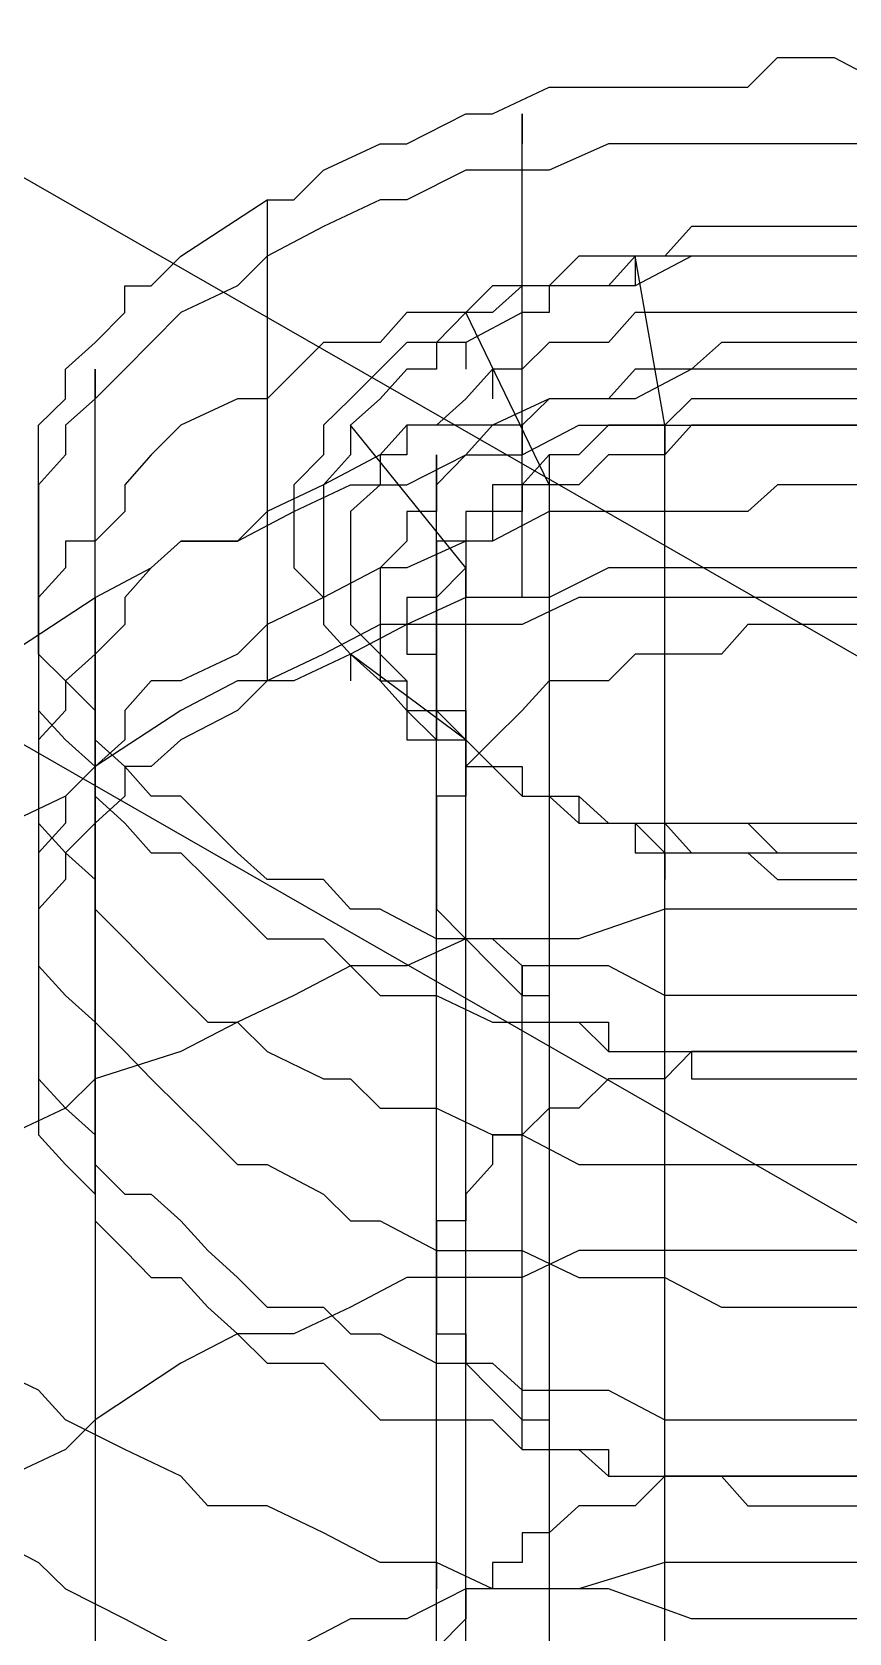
# Model space of a CAD drawing. Header units: millimetres. Extents: x 0 to 2112, y 8 to 1252.
# Drawn here: x 876.89 to 884.47, y 861.17 to 876.03 of the extents above; entities that cross this region are included whole.
import ezdxf

# ---------------------------------------------------------------- set-up
doc = ezdxf.new("R2010")
doc.units = ezdxf.units.MM
doc.layers.get('0').update_dxf_attribs({"linetype": 'CONTINUOUS'})

msp = doc.modelspace()

# ---------------------------------------------------------------- linework, layer by layer
at = {"color": 9}
for p, q in [((848.709, 890.813), (890.947, 866.567)), ((848.709, 890.813), (890.947, 866.567)), ((848.709, 885.55), (890.947, 861.303)), ((848.709, 885.55), (890.947, 861.303)), ((883.535, 875.52), (883.811, 875.796)), ((883.535, 875.52), (883.811, 875.796)), ((883.811, 875.796), (884.336, 875.796)), ((883.811, 875.796), (884.336, 875.796)), ((884.336, 875.796), (884.858, 875.52)), ((884.336, 875.796), (884.858, 875.52)), ((881.165, 875.273), (881.69, 875.52)), ((881.165, 875.273), (881.69, 875.52)), ((881.69, 875.52), (882.241, 875.52)), ((881.69, 875.52), (882.241, 875.52)), ((882.241, 875.52), (882.488, 875.52)), ((882.241, 875.52), (882.488, 875.52)), ((882.488, 875.52), (883.013, 875.52)), ((882.488, 875.52), (883.013, 875.52)), ((883.013, 875.52), (883.535, 875.52)), ((883.013, 875.52), (883.535, 875.52)), ((880.368, 874.995), (880.918, 875.273)), ((880.368, 874.995), (880.918, 875.273)), ((880.918, 875.273), (881.165, 875.273)), ((880.918, 875.273), (881.165, 875.273)), ((881.44, 870.783), (881.44, 875.273)), ((881.44, 875.273), (881.44, 874.995)), ((879.595, 874.748), (880.121, 874.995)), ((879.595, 874.748), (880.121, 874.995)), ((880.121, 874.995), (880.368, 874.995)), ((880.121, 874.995), (880.368, 874.995)), ((882.241, 874.995), (881.69, 874.748)), ((882.488, 874.995), (882.241, 874.995)), ((883.013, 874.995), (882.488, 874.995)), ((883.535, 874.995), (883.013, 874.995)), ((883.811, 874.995), (883.535, 874.995)), ((884.336, 874.995), (883.811, 874.995)), ((884.858, 874.995), (884.336, 874.995)), ((879.32, 874.473), (879.595, 874.748)), ((879.32, 874.473), (879.595, 874.748)), ((880.918, 874.748), (880.368, 874.473)), ((881.165, 874.748), (880.918, 874.748)), ((881.69, 874.748), (881.165, 874.748)), ((878.272, 873.951), (879.073, 874.473)), ((878.272, 873.951), (879.073, 874.473)), ((879.073, 874.473), (879.073, 870.01)), ((879.073, 874.473), (879.32, 874.473)), ((879.073, 874.473), (879.073, 870.01)), ((879.073, 874.473), (879.32, 874.473)), ((880.121, 874.473), (879.595, 874.226)), ((880.368, 874.473), (880.121, 874.473)), ((879.595, 874.226), (879.073, 873.951)), ((883.013, 874.226), (882.763, 873.951)), ((883.013, 874.226), (882.763, 873.951)), ((883.289, 874.226), (883.013, 874.226)), ((883.289, 874.226), (883.013, 874.226)), ((883.535, 874.226), (883.289, 874.226)), ((883.535, 874.226), (883.289, 874.226)), ((883.811, 874.226), (883.535, 874.226)), ((883.811, 874.226), (883.535, 874.226)), ((884.086, 874.226), (883.811, 874.226)), ((884.086, 874.226), (883.811, 874.226)), ((884.611, 874.226), (884.086, 874.226)), ((884.611, 874.226), (884.086, 874.226)), ((877.997, 873.675), (878.272, 873.951)), ((877.997, 873.675), (878.272, 873.951)), ((879.073, 873.951), (878.798, 873.675)), ((879.073, 873.951), (879.073, 873.675)), ((881.966, 873.951), (881.69, 873.675)), ((881.966, 873.951), (881.69, 873.675)), ((882.241, 873.951), (881.966, 873.951)), ((882.241, 873.951), (881.966, 873.951)), ((882.488, 873.951), (882.241, 873.675)), ((882.488, 873.951), (882.241, 873.951)), ((882.488, 873.951), (882.241, 873.951)), ((883.013, 873.951), (882.488, 873.951)), ((882.763, 873.951), (882.488, 873.951)), ((882.763, 872.381), (882.488, 873.951)), ((882.488, 873.951), (882.488, 873.675)), ((883.013, 873.951), (882.488, 873.675)), ((882.763, 873.951), (882.488, 873.951)), ((883.535, 873.951), (883.013, 873.951)), ((883.289, 873.951), (883.013, 873.951)), ((883.535, 873.951), (883.289, 873.951)), ((883.811, 873.951), (883.535, 873.951)), ((883.811, 873.951), (883.535, 873.951)), ((884.336, 873.951), (883.811, 873.951)), ((884.086, 873.951), (883.811, 873.951)), ((884.336, 873.951), (884.086, 873.951)), ((884.858, 873.951), (884.336, 873.951)), ((884.611, 873.951), (884.336, 873.951)), ((877.75, 873.428), (877.75, 873.675)), ((877.75, 873.675), (877.997, 873.675)), ((877.75, 873.428), (877.75, 873.675)), ((877.75, 873.675), (877.997, 873.675)), ((878.798, 873.675), (878.272, 873.428)), ((881.165, 873.675), (880.918, 873.428)), ((881.69, 873.675), (881.165, 873.675)), ((881.44, 873.675), (881.165, 873.428)), ((881.44, 873.675), (881.165, 873.428)), ((881.69, 873.675), (881.44, 873.675)), ((881.69, 873.675), (881.44, 873.675)), ((882.241, 873.675), (881.69, 873.675)), ((881.966, 873.675), (881.69, 873.675)), ((881.69, 873.675), (881.69, 873.428)), ((882.241, 873.675), (881.966, 873.675)), ((882.488, 873.675), (882.241, 873.675)), ((877.475, 873.15), (877.75, 873.428)), ((877.475, 873.15), (877.75, 873.428)), ((878.272, 873.428), (877.997, 873.15)), ((880.368, 873.428), (880.121, 873.15)), ((880.918, 873.428), (880.368, 873.428)), ((880.918, 873.428), (880.643, 873.15)), ((880.918, 873.428), (880.643, 873.15)), ((881.165, 873.428), (880.918, 873.428)), ((881.69, 871.827), (880.918, 873.428)), ((881.44, 873.428), (880.918, 873.15)), ((881.165, 873.428), (880.918, 873.428)), ((881.69, 871.827), (880.918, 873.428)), ((881.69, 873.428), (881.44, 873.428)), ((882.488, 873.428), (882.241, 873.15)), ((882.763, 873.428), (882.488, 873.428)), ((883.013, 873.428), (882.763, 873.428)), ((883.289, 873.428), (883.013, 873.428)), ((883.535, 873.428), (883.289, 873.428)), ((883.811, 873.428), (883.535, 873.428)), ((884.086, 873.428), (883.811, 873.428)), ((884.336, 873.428), (884.086, 873.428)), ((884.611, 873.428), (884.336, 873.428)), ((877.2, 872.903), (877.475, 873.15)), ((877.2, 872.903), (877.475, 873.15)), ((877.997, 873.15), (877.75, 872.903)), ((879.595, 873.15), (879.073, 872.628)), ((880.121, 873.15), (879.595, 873.15)), ((880.368, 873.15), (880.121, 872.903)), ((880.368, 873.15), (880.121, 872.903)), ((880.643, 873.15), (880.368, 873.15)), ((880.643, 873.15), (880.368, 873.15)), ((880.918, 873.15), (880.643, 873.15)), ((880.643, 873.15), (880.643, 872.903)), ((880.918, 873.15), (880.918, 872.903)), ((881.69, 873.15), (881.44, 872.903)), ((881.966, 873.15), (881.69, 873.15)), ((882.241, 873.15), (881.966, 873.15)), ((883.289, 873.15), (883.013, 872.903)), ((883.535, 873.15), (883.289, 873.15)), ((883.811, 873.15), (883.535, 873.15)), ((884.086, 873.15), (883.811, 873.15)), ((884.336, 873.15), (884.086, 873.15)), ((884.611, 873.15), (884.336, 873.15)), ((877.2, 872.628), (877.2, 872.903)), ((877.2, 872.628), (877.2, 872.903)), ((877.475, 868.412), (877.475, 872.903)), ((877.475, 872.903), (877.475, 872.628)), ((877.75, 872.903), (877.475, 872.628)), ((877.75, 872.903), (877.75, 872.903)), ((880.121, 872.903), (879.845, 872.628)), ((880.121, 872.903), (879.845, 872.628)), ((880.121, 872.903), (880.121, 872.903)), ((880.368, 872.903), (880.121, 872.628)), ((880.121, 872.903), (880.121, 872.903)), ((880.643, 872.903), (880.368, 872.903)), ((881.165, 872.903), (880.918, 872.628)), ((881.44, 872.903), (881.165, 872.903)), ((881.165, 872.903), (881.165, 872.628)), ((882.488, 872.903), (882.241, 872.628)), ((883.013, 872.903), (882.488, 872.628)), ((882.763, 872.903), (882.488, 872.903)), ((882.488, 872.903), (882.488, 872.903)), ((883.013, 872.903), (882.763, 872.903)), ((883.535, 872.903), (883.013, 872.903)), ((883.811, 872.903), (883.535, 872.903)), ((884.336, 872.903), (883.811, 872.903)), ((884.858, 872.903), (884.336, 872.903)), ((876.949, 872.381), (877.2, 872.628)), ((876.949, 872.381), (877.2, 872.628)), ((877.475, 872.628), (877.2, 872.381)), ((878.798, 872.628), (878.272, 872.381)), ((879.073, 872.628), (878.798, 872.628)), ((879.073, 872.628), (879.073, 872.381)), ((879.845, 872.628), (879.595, 872.381)), ((879.845, 872.628), (879.595, 872.381)), ((879.845, 872.628), (879.845, 872.628)), ((880.121, 872.628), (879.845, 872.381)), ((879.845, 872.628), (879.845, 872.628)), ((880.121, 872.628), (880.121, 872.628)), ((880.918, 872.628), (880.643, 872.381)), ((880.918, 872.628), (880.918, 872.628)), ((881.69, 872.628), (881.165, 872.381)), ((881.69, 872.628), (881.44, 872.381)), ((882.241, 872.628), (881.69, 872.628)), ((881.966, 872.628), (881.69, 872.628)), ((882.241, 872.628), (881.966, 872.628)), ((882.488, 872.628), (882.241, 872.628)), ((883.013, 872.628), (882.763, 872.381)), ((883.289, 872.628), (883.013, 872.628)), ((883.535, 872.628), (883.289, 872.628)), ((883.289, 872.628), (883.289, 872.628)), ((883.811, 872.628), (883.535, 872.628)), ((884.086, 872.628), (883.811, 872.628)), ((884.336, 872.628), (884.086, 872.628)), ((884.611, 872.628), (884.336, 872.628)), ((876.949, 872.106), (876.949, 872.381)), ((876.949, 872.106), (876.949, 872.381)), ((877.2, 872.381), (877.2, 872.106)), ((878.272, 872.381), (877.997, 872.106)), ((879.595, 872.381), (879.595, 872.106)), ((879.595, 872.381), (879.595, 872.106)), ((880.918, 871.058), (879.845, 872.381)), ((879.845, 872.381), (879.845, 872.106)), ((879.845, 872.381), (879.845, 872.106)), ((880.368, 872.381), (880.121, 872.106)), ((880.918, 872.381), (880.368, 872.381)), ((880.643, 872.381), (880.368, 872.381)), ((880.368, 872.381), (880.368, 872.106)), ((881.165, 872.381), (880.918, 872.381)), ((881.165, 872.381), (880.918, 872.106)), ((881.44, 872.381), (881.165, 872.381)), ((881.44, 872.106), (881.966, 872.381)), ((881.44, 872.106), (881.966, 872.381)), ((881.44, 872.381), (881.44, 872.106)), ((881.966, 872.381), (882.763, 872.381)), ((881.966, 872.381), (882.763, 872.381)), ((882.241, 872.381), (881.966, 872.106)), ((882.488, 872.381), (882.241, 872.381)), ((882.241, 872.381), (882.241, 872.381)), ((882.763, 872.381), (882.488, 872.381)), ((882.763, 872.381), (883.289, 872.381)), ((882.763, 872.381), (883.289, 872.381)), ((883.013, 872.381), (882.763, 872.106)), ((882.763, 856.566), (882.763, 872.381)), ((882.763, 872.381), (882.763, 872.106)), ((883.013, 872.381), (882.763, 872.106)), ((883.289, 872.381), (883.013, 872.381)), ((883.013, 872.381), (883.013, 872.381)), ((883.289, 872.381), (883.013, 872.381)), ((883.013, 872.381), (883.013, 872.381)), ((883.289, 872.381), (883.811, 872.381)), ((883.289, 872.381), (883.811, 872.381)), ((883.535, 872.381), (883.289, 872.381)), ((883.535, 872.381), (883.289, 872.381)), ((883.811, 872.381), (883.535, 872.381)), ((883.811, 872.381), (883.535, 872.381)), ((883.811, 872.381), (884.336, 872.381)), ((883.811, 872.381), (884.336, 872.381)), ((884.086, 872.381), (883.811, 872.381)), ((884.086, 872.381), (883.811, 872.381)), ((884.336, 872.381), (884.086, 872.381)), ((884.086, 872.381), (884.086, 872.381)), ((884.336, 872.381), (884.086, 872.381)), ((884.086, 872.381), (884.086, 872.381)), ((884.336, 872.381), (884.858, 872.381)), ((884.336, 872.381), (884.858, 872.381)), ((884.611, 872.381), (884.336, 872.381)), ((884.611, 872.381), (884.336, 872.381)), ((877.2, 872.106), (876.949, 871.827)), ((876.949, 871.827), (876.949, 872.106)), ((876.949, 871.827), (876.949, 872.106)), ((877.997, 872.106), (877.75, 871.827)), ((879.595, 872.106), (879.32, 871.827)), ((879.595, 872.106), (879.32, 871.827)), ((880.121, 872.106), (879.595, 871.827)), ((879.595, 872.106), (879.595, 872.106)), ((879.845, 872.106), (879.595, 871.827)), ((879.595, 872.106), (879.595, 872.106)), ((879.845, 872.106), (879.845, 872.106)), ((880.368, 872.106), (880.121, 872.106)), ((880.121, 872.106), (880.121, 871.827)), ((880.368, 871.827), (880.918, 872.106)), ((880.368, 871.827), (880.918, 872.106)), ((880.643, 859.98), (880.643, 872.106)), ((880.643, 872.106), (880.643, 871.827)), ((880.918, 872.106), (880.643, 871.827)), ((880.918, 872.106), (881.44, 872.106)), ((880.918, 872.106), (881.44, 872.106)), ((880.918, 872.106), (880.918, 872.106)), ((881.69, 872.106), (881.44, 871.827)), ((881.966, 872.106), (881.69, 872.106)), ((881.69, 872.106), (881.69, 871.827)), ((882.241, 872.106), (881.966, 871.827)), ((882.241, 872.106), (881.966, 871.827)), ((882.488, 872.106), (882.241, 872.106)), ((882.241, 872.106), (882.241, 872.106)), ((882.488, 872.106), (882.241, 872.106)), ((882.241, 872.106), (882.241, 872.106)), ((882.763, 872.106), (882.488, 872.106)), ((882.763, 872.106), (882.488, 872.106)), ((876.949, 871.827), (876.949, 871.58)), ((876.949, 871.58), (876.949, 871.827)), ((876.949, 871.58), (876.949, 871.827)), ((877.75, 871.827), (877.75, 871.58)), ((879.595, 871.827), (879.073, 871.58)), ((879.32, 871.58), (879.845, 871.827)), ((879.32, 871.58), (879.845, 871.827)), ((879.32, 871.827), (879.32, 871.58)), ((879.32, 871.827), (879.32, 871.58)), ((879.595, 871.827), (879.595, 871.827)), ((879.595, 871.827), (879.595, 871.58)), ((879.845, 871.827), (880.368, 871.827)), ((879.845, 871.827), (880.368, 871.827)), ((880.121, 871.827), (879.845, 871.58)), ((880.121, 871.827), (880.121, 871.827)), ((880.643, 871.827), (880.643, 871.827)), ((880.643, 871.827), (880.643, 871.58)), ((881.44, 871.827), (881.165, 871.827)), ((881.165, 871.827), (881.165, 871.58)), ((881.69, 871.827), (881.44, 871.827)), ((881.44, 871.827), (881.44, 871.58)), ((881.69, 871.827), (881.44, 871.827)), ((881.44, 871.827), (881.44, 871.58)), ((881.966, 871.827), (881.69, 871.827)), ((881.966, 871.827), (881.69, 871.827)), ((881.69, 871.827), (881.69, 856.29)), ((881.69, 871.827), (881.69, 856.29)), ((883.811, 871.827), (883.535, 871.58)), ((884.336, 871.827), (883.811, 871.827)), ((884.858, 871.827), (884.336, 871.827)), ((876.949, 871.58), (876.949, 871.305)), ((876.949, 871.305), (876.949, 871.58)), ((876.949, 871.305), (876.949, 871.58)), ((877.75, 871.58), (877.475, 871.305)), ((878.798, 871.305), (879.32, 871.58)), ((878.798, 871.305), (879.32, 871.58)), ((879.073, 871.58), (878.798, 871.305)), ((879.073, 871.58), (879.073, 871.305)), ((879.32, 871.58), (879.32, 871.58)), ((879.32, 871.58), (879.32, 871.305)), ((879.32, 871.58), (879.32, 871.58)), ((879.32, 871.58), (879.32, 871.305)), ((879.595, 871.58), (879.595, 871.305)), ((879.845, 871.58), (879.845, 871.305)), ((880.643, 871.58), (880.368, 871.58)), ((880.368, 871.58), (880.368, 871.305)), ((881.165, 871.58), (880.918, 871.58)), ((880.918, 871.58), (880.918, 871.58)), ((880.918, 871.58), (880.918, 871.305)), ((881.69, 871.58), (881.165, 871.305)), ((881.44, 871.58), (881.165, 871.58)), ((881.165, 871.58), (881.165, 871.305)), ((881.44, 871.58), (881.165, 871.58)), ((881.165, 871.58), (881.165, 871.305)), ((882.241, 871.58), (881.69, 871.58)), ((882.488, 871.58), (882.241, 871.58)), ((883.013, 871.58), (882.488, 871.58)), ((883.535, 871.58), (883.013, 871.58)), ((876.949, 871.305), (876.949, 871.058)), ((876.949, 871.058), (876.949, 871.305)), ((876.949, 871.058), (876.949, 871.305)), ((877.475, 871.305), (877.2, 871.305)), ((877.2, 871.305), (877.2, 871.058)), ((877.997, 871.058), (878.272, 871.305)), ((877.997, 871.058), (878.272, 871.305)), ((878.272, 871.305), (877.997, 871.058)), ((878.272, 871.305), (878.798, 871.305)), ((878.272, 871.305), (878.798, 871.305)), ((878.798, 871.305), (878.272, 871.305)), ((879.32, 871.305), (879.32, 871.058)), ((879.32, 871.305), (879.32, 871.058)), ((879.595, 871.305), (879.595, 871.305)), ((879.595, 871.305), (879.595, 871.058)), ((879.845, 871.305), (879.845, 871.305)), ((879.845, 871.305), (879.845, 871.058)), ((880.368, 871.305), (880.121, 871.058)), ((880.918, 871.305), (880.368, 871.058)), ((880.368, 871.305), (880.368, 871.305)), ((880.918, 871.305), (880.643, 871.305)), ((880.643, 871.305), (880.643, 871.058)), ((881.165, 871.305), (880.918, 871.305)), ((881.165, 871.305), (880.918, 871.305)), ((880.918, 871.305), (880.918, 871.058)), ((881.165, 871.305), (880.918, 871.305)), ((880.918, 871.305), (880.918, 871.058)), ((881.165, 871.305), (881.165, 871.305)), ((881.165, 871.305), (881.165, 871.305)), ((877.2, 871.058), (876.949, 870.783)), ((876.949, 871.058), (876.949, 870.783)), ((876.949, 870.783), (876.949, 871.058)), ((876.949, 870.783), (876.949, 871.058)), ((877.475, 870.783), (877.997, 871.058)), ((877.475, 870.783), (877.997, 871.058)), ((877.997, 871.058), (877.75, 870.783)), ((879.32, 871.058), (879.32, 871.058)), ((879.32, 871.058), (879.595, 870.783)), ((879.32, 871.058), (879.32, 871.058)), ((879.32, 871.058), (879.595, 870.783)), ((880.121, 871.058), (879.595, 870.783)), ((879.595, 871.058), (879.595, 870.783)), ((879.845, 871.058), (879.845, 871.058)), ((879.845, 871.058), (879.845, 870.783)), ((880.368, 871.058), (880.121, 871.058)), ((880.121, 871.058), (880.121, 871.058)), ((880.121, 871.058), (880.121, 870.783)), ((880.643, 871.058), (880.643, 871.058)), ((880.643, 871.058), (880.643, 870.783)), ((880.918, 871.058), (880.643, 870.783)), ((880.918, 871.058), (880.643, 870.783)), ((880.918, 871.058), (880.918, 871.058)), ((880.918, 855.518), (880.918, 871.058)), ((880.918, 871.058), (880.918, 870.783)), ((880.918, 871.058), (880.918, 871.058)), ((882.241, 871.058), (881.69, 870.783)), ((882.241, 871.058), (881.69, 870.783)), ((882.488, 871.058), (882.241, 871.058)), ((882.488, 871.058), (882.241, 871.058)), ((883.013, 871.058), (882.488, 871.058)), ((883.013, 871.058), (882.488, 871.058)), ((883.535, 871.058), (883.013, 871.058)), ((883.535, 871.058), (883.013, 871.058)), ((883.811, 871.058), (883.535, 871.058)), ((883.811, 871.058), (883.535, 871.058)), ((884.336, 871.058), (883.811, 871.058)), ((884.336, 871.058), (883.811, 871.058)), ((884.858, 871.058), (884.336, 871.058)), ((884.858, 871.058), (884.336, 871.058)), ((876.674, 870.257), (877.475, 870.783)), ((876.674, 870.257), (877.475, 870.783)), ((876.949, 870.783), (876.949, 870.532)), ((876.949, 870.783), (876.949, 870.532)), ((876.949, 870.532), (876.949, 870.783)), ((876.949, 870.532), (876.949, 870.783)), ((877.475, 870.783), (877.475, 858.658)), ((877.475, 870.783), (877.475, 858.658)), ((877.75, 870.783), (877.75, 870.532)), ((879.595, 870.783), (879.073, 870.532)), ((879.595, 870.783), (879.595, 870.783)), ((879.595, 870.783), (879.595, 870.532)), ((879.595, 870.783), (879.595, 870.783)), ((879.595, 870.783), (879.595, 870.532)), ((879.595, 870.783), (879.595, 870.783)), ((879.595, 870.783), (879.595, 870.532)), ((879.845, 870.783), (879.845, 870.532)), ((880.121, 870.783), (880.121, 870.783)), ((880.121, 870.783), (880.121, 870.532)), ((880.918, 870.783), (880.368, 870.532)), ((880.918, 870.783), (880.368, 870.532)), ((880.643, 870.783), (880.368, 870.783)), ((880.368, 870.783), (880.368, 870.532)), ((880.643, 870.783), (880.643, 870.783)), ((880.643, 870.783), (880.643, 870.532)), ((880.643, 870.783), (880.643, 870.783)), ((880.643, 870.783), (880.643, 870.532)), ((881.165, 870.783), (880.918, 870.783)), ((881.165, 870.783), (880.918, 870.783)), ((881.69, 870.783), (881.165, 870.783)), ((881.69, 870.783), (881.165, 870.783)), ((881.966, 870.783), (881.44, 870.532)), ((882.763, 870.783), (881.966, 870.783)), ((883.289, 870.783), (882.763, 870.783)), ((883.811, 870.783), (883.289, 870.783)), ((884.336, 870.783), (883.811, 870.783)), ((884.858, 870.783), (884.336, 870.783)), ((876.949, 870.532), (876.949, 870.257)), ((876.949, 870.532), (876.949, 870.257)), ((876.949, 870.257), (876.949, 870.532)), ((876.949, 870.257), (876.949, 870.532)), ((877.75, 870.532), (877.475, 870.257)), ((879.073, 870.532), (878.798, 870.257)), ((879.073, 870.532), (879.073, 870.257)), ((880.121, 870.532), (879.595, 870.257)), ((880.121, 870.532), (879.595, 870.257)), ((879.595, 870.532), (879.845, 870.257)), ((879.595, 870.532), (879.845, 870.257)), ((879.595, 870.532), (879.845, 870.257)), ((880.368, 870.532), (879.845, 870.257)), ((879.845, 870.532), (879.845, 870.532)), ((879.845, 870.532), (880.121, 870.257)), ((880.368, 870.532), (880.121, 870.532)), ((880.368, 870.532), (880.121, 870.532)), ((880.121, 870.532), (880.121, 870.532)), ((880.121, 870.532), (880.121, 870.257)), ((880.918, 870.532), (880.368, 870.532)), ((880.368, 870.532), (880.368, 870.532)), ((880.368, 870.532), (880.368, 870.257)), ((880.643, 870.532), (880.643, 870.532)), ((880.643, 870.532), (880.643, 870.257)), ((880.643, 870.532), (880.643, 870.532)), ((880.643, 870.532), (880.643, 870.257)), ((881.44, 870.532), (880.918, 870.532)), ((883.535, 870.532), (883.289, 870.257)), ((883.811, 870.532), (883.535, 870.532)), ((883.535, 870.532), (883.535, 870.532)), ((884.086, 870.532), (883.811, 870.532)), ((884.336, 870.532), (884.086, 870.532)), ((884.611, 870.532), (884.336, 870.532)), ((876.949, 870.257), (876.949, 870.01)), ((876.949, 870.257), (876.949, 870.01)), ((877.2, 870.01), (876.949, 870.257)), ((877.2, 870.01), (876.949, 870.257)), ((877.475, 870.257), (877.2, 870.01)), ((878.798, 870.257), (878.272, 870.01)), ((879.595, 870.257), (879.073, 870.01)), ((879.595, 870.257), (879.073, 870.01)), ((879.845, 870.257), (879.32, 870.01)), ((879.845, 870.257), (879.845, 870.257)), ((879.845, 870.257), (880.121, 870.01)), ((880.918, 869.46), (879.845, 870.257)), ((879.845, 870.257), (879.845, 870.01)), ((879.845, 870.257), (879.845, 870.257)), ((879.845, 870.257), (880.121, 870.01)), ((879.845, 870.257), (879.845, 870.257)), ((879.845, 870.257), (880.121, 870.01)), ((880.121, 870.257), (880.368, 870.01)), ((880.121, 870.257), (880.121, 870.257)), ((880.121, 870.257), (880.121, 870.01)), ((880.368, 870.257), (880.643, 870.257)), ((880.643, 870.257), (880.643, 870.01)), ((880.643, 870.257), (880.643, 870.257)), ((880.643, 870.257), (880.643, 870.01)), ((880.643, 870.257), (880.643, 870.257)), ((880.643, 870.257), (880.643, 870.01)), ((882.488, 870.257), (882.241, 870.01)), ((882.763, 870.257), (882.488, 870.257)), ((882.488, 870.257), (882.488, 870.257)), ((883.013, 870.257), (882.763, 870.257)), ((883.289, 870.257), (883.013, 870.257)), ((876.949, 870.01), (876.949, 869.735)), ((876.949, 870.01), (876.949, 869.735)), ((877.2, 870.01), (877.2, 869.735)), ((877.475, 869.735), (877.2, 870.01)), ((877.475, 869.735), (877.2, 870.01)), ((877.997, 870.01), (877.75, 869.735)), ((878.272, 870.01), (877.997, 870.01)), ((878.798, 870.01), (878.272, 869.735)), ((879.32, 870.01), (878.798, 870.01)), ((879.073, 870.01), (878.798, 869.735)), ((879.073, 870.01), (878.798, 869.735)), ((880.121, 870.01), (880.121, 870.01)), ((880.121, 870.01), (880.368, 869.735)), ((880.121, 870.01), (880.368, 870.01)), ((880.121, 870.01), (880.121, 870.01)), ((880.121, 870.01), (880.368, 869.735)), ((880.121, 870.01), (880.121, 870.01)), ((880.121, 870.01), (880.368, 869.735)), ((880.368, 870.01), (880.368, 870.01)), ((880.368, 870.01), (880.368, 869.735)), ((880.368, 870.01), (880.368, 869.735)), ((880.643, 870.01), (880.643, 870.01)), ((880.643, 870.01), (880.643, 869.735)), ((880.643, 870.01), (880.643, 870.01)), ((880.643, 870.01), (880.643, 869.735)), ((880.643, 870.01), (880.643, 870.01)), ((880.643, 870.01), (880.643, 869.735)), ((881.69, 870.01), (881.44, 869.735)), ((881.966, 870.01), (881.69, 870.01)), ((881.69, 870.01), (881.69, 869.735)), ((882.241, 870.01), (881.966, 870.01)), ((877.2, 869.735), (876.949, 869.46)), ((876.949, 869.735), (876.949, 869.46)), ((876.949, 869.735), (877.2, 869.46)), ((878.272, 869.735), (877.475, 869.213)), ((877.475, 865.244), (877.475, 869.735)), ((877.475, 869.735), (877.475, 869.46)), ((877.475, 869.46), (877.475, 869.735)), ((877.475, 869.46), (877.475, 869.735)), ((877.75, 869.735), (877.75, 869.46)), ((878.798, 869.735), (878.272, 869.46)), ((878.798, 869.735), (878.272, 869.46)), ((880.368, 869.735), (880.368, 869.46)), ((880.368, 869.735), (880.643, 869.735)), ((880.368, 869.735), (880.643, 869.735)), ((880.368, 869.735), (880.368, 869.735)), ((880.368, 869.735), (880.643, 869.46)), ((880.368, 869.735), (880.368, 869.46)), ((880.643, 869.735), (880.643, 869.735)), ((880.643, 869.735), (880.918, 869.46)), ((880.643, 869.735), (880.643, 869.46)), ((880.643, 869.735), (880.643, 869.46)), ((880.643, 869.735), (880.918, 869.735)), ((880.643, 869.735), (880.918, 869.735)), ((880.918, 869.735), (880.918, 869.46)), ((880.918, 869.735), (880.918, 869.46)), ((881.44, 869.735), (881.165, 869.46)), ((881.44, 869.735), (881.44, 869.735)), ((876.949, 869.46), (876.949, 869.213)), ((876.949, 869.46), (876.949, 869.213)), ((877.2, 869.46), (877.475, 869.213)), ((877.75, 869.46), (877.475, 869.213)), ((877.75, 869.213), (877.475, 869.46)), ((877.75, 869.213), (877.475, 869.46)), ((878.272, 869.46), (877.997, 869.213)), ((878.272, 869.46), (877.997, 869.213)), ((880.368, 869.46), (880.918, 869.46)), ((880.368, 869.46), (880.918, 869.46)), ((880.643, 869.46), (880.918, 869.46)), ((880.643, 869.46), (880.918, 869.46)), ((880.643, 869.46), (880.918, 869.46)), ((880.918, 869.46), (880.918, 869.213)), ((880.918, 869.46), (880.918, 869.46)), ((880.918, 869.46), (881.165, 869.213)), ((880.918, 869.46), (880.918, 869.46)), ((880.918, 869.46), (881.165, 869.213)), ((880.918, 869.46), (881.165, 869.213)), ((880.918, 869.46), (880.918, 869.213)), ((880.918, 869.46), (880.918, 869.213)), ((880.918, 869.46), (880.918, 869.46)), ((880.918, 869.46), (881.165, 869.213)), ((880.918, 853.92), (880.918, 869.46)), ((880.918, 869.46), (880.918, 869.213)), ((881.165, 869.46), (880.918, 869.213)), ((880.918, 869.46), (880.918, 869.46)), ((880.918, 869.46), (881.165, 869.213)), ((881.165, 869.46), (881.165, 869.46)), ((881.165, 869.46), (881.165, 869.46)), ((876.949, 869.213), (876.949, 868.937)), ((876.949, 869.213), (876.949, 868.937)), ((877.475, 869.213), (877.2, 868.937)), ((877.475, 869.213), (877.2, 868.937)), ((877.475, 869.213), (877.475, 868.937)), ((877.475, 869.213), (877.475, 868.937)), ((877.997, 869.213), (877.75, 869.213)), ((877.75, 869.213), (877.75, 868.937)), ((877.997, 868.937), (877.75, 869.213)), ((877.997, 869.213), (877.75, 869.213)), ((877.75, 869.213), (877.75, 868.937)), ((877.997, 868.937), (877.75, 869.213)), ((880.918, 869.213), (881.165, 869.213)), ((880.918, 869.213), (881.165, 869.213)), ((880.918, 869.213), (881.165, 869.213)), ((880.918, 869.213), (880.918, 869.213)), ((880.918, 869.213), (880.918, 868.937)), ((881.165, 869.213), (881.44, 868.937)), ((881.165, 869.213), (881.165, 869.213)), ((881.165, 869.213), (881.44, 869.213)), ((881.165, 869.213), (881.165, 869.213)), ((881.165, 869.213), (881.44, 868.937)), ((881.165, 869.213), (881.165, 869.213)), ((881.165, 869.213), (881.44, 868.937)), ((881.165, 869.213), (881.44, 868.937)), ((881.165, 869.213), (881.44, 868.937)), ((881.165, 869.213), (881.165, 869.213)), ((881.165, 869.213), (881.44, 869.213)), ((881.165, 869.213), (881.165, 869.213)), ((881.165, 869.213), (881.44, 869.213)), ((881.44, 869.213), (881.44, 868.937)), ((881.44, 869.213), (881.44, 868.937)), ((881.44, 869.213), (881.44, 868.937)), ((877.2, 868.937), (876.674, 868.687)), ((876.949, 868.937), (876.949, 868.687)), ((876.949, 868.937), (876.949, 868.687)), ((877.2, 868.937), (877.2, 868.687)), ((877.75, 868.937), (877.475, 868.687)), ((877.475, 868.937), (877.75, 868.687)), ((877.75, 868.937), (877.475, 868.687)), ((878.272, 868.937), (877.997, 868.937)), ((878.272, 868.937), (877.997, 868.937)), ((878.523, 868.687), (878.272, 868.937)), ((878.523, 868.687), (878.272, 868.937)), ((880.918, 868.937), (880.643, 868.937)), ((880.643, 868.937), (880.643, 868.687)), ((881.44, 868.937), (881.69, 868.937)), ((881.44, 868.937), (881.69, 868.937)), ((881.44, 868.937), (881.69, 868.937)), ((881.44, 868.937), (881.69, 868.937)), ((881.44, 868.937), (881.69, 868.937)), ((881.44, 868.937), (881.69, 868.937)), ((881.44, 868.937), (881.69, 868.937)), ((881.44, 868.937), (881.69, 868.937)), ((881.69, 868.937), (881.966, 868.937)), ((881.69, 868.937), (881.966, 868.687)), ((881.69, 868.937), (881.966, 868.937)), ((881.69, 868.937), (881.966, 868.937)), ((881.69, 868.937), (881.966, 868.937)), ((881.69, 868.937), (881.966, 868.937)), ((881.69, 868.937), (881.966, 868.687)), ((881.69, 868.937), (881.966, 868.687)), ((881.966, 868.937), (882.241, 868.687)), ((881.966, 868.937), (881.966, 868.687)), ((881.966, 868.937), (882.241, 868.687)), ((881.966, 868.937), (882.241, 868.687)), ((881.966, 868.937), (882.241, 868.687)), ((877.2, 868.687), (876.949, 868.412)), ((876.949, 868.687), (876.949, 868.412)), ((876.949, 868.687), (877.2, 868.412)), ((877.475, 868.687), (877.2, 868.412)), ((877.475, 868.687), (877.2, 868.412)), ((877.75, 868.687), (877.997, 868.412)), ((878.798, 868.412), (878.523, 868.687)), ((878.798, 868.412), (878.523, 868.687)), ((880.643, 868.687), (880.643, 868.687)), ((880.643, 868.687), (880.643, 868.412)), ((881.966, 868.687), (881.966, 868.687)), ((881.966, 868.687), (882.241, 868.687)), ((881.966, 868.687), (882.241, 868.687)), ((881.966, 868.687), (881.966, 868.687)), ((881.966, 868.687), (882.241, 868.687)), ((881.966, 868.687), (881.966, 868.687)), ((881.966, 868.687), (882.241, 868.687)), ((882.241, 868.687), (882.488, 868.687)), ((882.241, 868.687), (882.488, 868.687)), ((882.241, 868.687), (882.488, 868.687)), ((882.241, 868.687), (882.241, 868.687)), ((882.241, 868.687), (882.488, 868.687)), ((882.241, 868.687), (882.488, 868.687)), ((882.241, 868.687), (882.488, 868.687)), ((882.241, 868.687), (882.488, 868.687)), ((882.241, 868.687), (882.488, 868.687)), ((882.488, 868.687), (882.763, 868.687)), ((882.488, 868.687), (882.516, 868.659)), ((882.488, 868.687), (882.763, 868.412)), ((882.488, 868.687), (882.763, 868.687)), ((882.488, 868.687), (882.763, 868.687)), ((882.488, 868.687), (882.763, 868.687)), ((882.488, 868.687), (882.763, 868.687)), ((882.488, 868.687), (882.488, 868.412)), ((882.488, 868.687), (882.488, 868.412)), ((882.763, 868.687), (883.013, 868.687)), ((882.763, 868.687), (883.013, 868.412)), ((882.763, 868.687), (883.013, 868.412)), ((882.763, 868.687), (883.013, 868.687)), ((882.763, 868.687), (883.013, 868.687)), ((883.013, 868.687), (883.535, 868.687)), ((883.013, 868.687), (883.289, 868.687)), ((883.013, 868.687), (883.535, 868.687)), ((883.289, 868.687), (883.535, 868.687)), ((883.535, 868.687), (883.811, 868.687)), ((883.535, 868.687), (883.811, 868.412)), ((883.535, 868.687), (883.811, 868.687)), ((883.811, 868.687), (884.086, 868.687)), ((883.811, 868.687), (884.086, 868.687)), ((884.086, 868.687), (884.336, 868.687)), ((884.086, 868.687), (884.336, 868.687)), ((884.336, 868.687), (884.611, 868.687)), ((884.336, 868.687), (884.611, 868.687)), ((876.949, 868.412), (876.949, 868.165)), ((876.949, 868.412), (876.949, 868.165)), ((877.2, 868.412), (877.2, 868.165)), ((877.2, 868.412), (877.475, 868.165)), ((877.2, 868.412), (877.2, 868.165)), ((877.997, 868.412), (878.272, 868.412)), ((878.272, 868.412), (878.523, 868.165)), ((879.073, 868.165), (878.798, 868.412)), ((879.073, 868.165), (878.798, 868.412)), ((880.643, 868.412), (880.643, 868.412)), ((880.643, 868.412), (880.643, 868.165)), ((882.488, 868.412), (882.763, 868.412)), ((882.488, 868.412), (882.763, 868.412)), ((882.763, 868.412), (882.763, 868.412)), ((882.763, 868.412), (883.013, 868.412)), ((882.763, 868.412), (883.013, 868.412)), ((882.763, 852.872), (882.763, 868.412)), ((882.763, 868.412), (882.763, 868.165)), ((882.763, 868.412), (883.013, 868.412)), ((883.013, 868.412), (883.289, 868.412)), ((883.013, 868.412), (883.289, 868.412)), ((883.013, 868.412), (883.289, 868.412)), ((883.013, 868.412), (883.289, 868.412)), ((883.013, 868.412), (883.289, 868.412)), ((883.289, 868.412), (883.535, 868.412)), ((883.289, 868.412), (883.535, 868.412)), ((883.289, 868.412), (883.535, 868.412)), ((883.289, 868.412), (883.535, 868.412)), ((883.289, 868.412), (883.535, 868.412)), ((883.535, 868.412), (883.811, 868.412)), ((883.535, 868.412), (883.811, 868.412)), ((883.535, 868.412), (883.811, 868.412)), ((883.535, 868.412), (883.535, 868.412)), ((883.535, 868.412), (883.811, 868.165)), ((883.535, 868.412), (883.535, 868.412)), ((883.535, 868.412), (883.811, 868.165)), ((883.811, 868.412), (884.086, 868.412)), ((883.811, 868.412), (883.811, 868.412)), ((883.811, 868.412), (884.086, 868.412)), ((883.811, 868.412), (884.086, 868.412)), ((883.811, 868.412), (884.086, 868.412)), ((884.086, 868.412), (884.086, 868.412)), ((884.086, 868.412), (884.336, 868.412)), ((884.086, 868.412), (884.336, 868.412)), ((884.086, 868.412), (884.336, 868.412)), ((884.086, 868.412), (884.611, 868.412)), ((884.336, 868.412), (884.611, 868.412)), ((884.336, 868.412), (884.611, 868.412)), ((884.336, 868.412), (884.611, 868.412)), ((877.2, 868.165), (876.949, 867.89)), ((876.949, 868.165), (876.949, 867.89)), ((876.949, 868.165), (876.949, 867.89)), ((877.2, 868.165), (876.949, 867.89)), ((877.475, 868.165), (877.475, 867.89)), ((878.523, 868.165), (878.798, 867.89)), ((879.595, 868.165), (879.073, 868.165)), ((879.595, 868.165), (879.073, 868.165)), ((879.845, 867.89), (879.595, 868.165)), ((879.845, 867.89), (879.595, 868.165)), ((880.643, 868.165), (880.643, 868.165)), ((880.643, 868.165), (880.643, 867.89)), ((883.811, 868.165), (884.086, 868.165)), ((883.811, 868.165), (884.086, 868.165)), ((884.086, 868.165), (884.336, 868.165)), ((884.086, 868.165), (884.336, 868.165)), ((884.336, 868.165), (884.611, 868.165)), ((884.336, 868.165), (884.611, 868.165)), ((876.949, 867.89), (876.949, 867.615)), ((876.949, 867.89), (876.949, 867.615)), ((876.949, 867.89), (876.949, 867.615)), ((876.949, 867.89), (876.949, 867.615)), ((877.475, 867.89), (877.75, 867.615)), ((878.798, 867.89), (879.073, 867.615)), ((880.121, 867.89), (879.845, 867.89)), ((880.121, 867.89), (879.845, 867.89)), ((880.643, 867.615), (880.121, 867.89)), ((880.643, 867.615), (880.121, 867.89)), ((880.643, 867.89), (880.643, 867.89)), ((880.643, 867.89), (880.918, 867.615)), ((882.763, 867.89), (881.966, 867.615)), ((883.289, 867.89), (882.763, 867.89)), ((883.811, 867.89), (883.289, 867.89)), ((884.336, 867.89), (883.811, 867.89)), ((884.858, 867.89), (884.336, 867.89)), ((876.949, 867.615), (876.949, 867.364)), ((876.949, 867.615), (876.949, 867.364)), ((876.949, 867.615), (876.949, 867.364)), ((876.949, 867.615), (876.949, 867.364)), ((877.75, 867.615), (877.997, 867.364)), ((879.073, 867.615), (879.595, 867.615)), ((879.595, 867.615), (879.845, 867.364)), ((880.918, 867.615), (880.368, 867.364)), ((881.165, 867.615), (880.643, 867.615)), ((881.165, 867.615), (880.643, 867.615)), ((881.44, 867.615), (880.918, 867.615)), ((880.918, 867.615), (880.918, 867.615)), ((880.918, 867.615), (880.918, 867.615)), ((880.918, 867.615), (881.165, 867.364)), ((881.44, 867.364), (881.165, 867.615)), ((881.44, 867.364), (881.165, 867.615)), ((881.966, 867.615), (881.44, 867.615)), ((876.949, 867.364), (876.949, 867.089)), ((876.949, 867.364), (876.949, 867.089)), ((876.949, 867.364), (877.2, 867.089)), ((876.949, 867.364), (876.949, 867.089)), ((877.997, 867.364), (878.272, 867.089)), ((879.845, 867.364), (879.32, 867.089)), ((880.368, 867.364), (879.845, 867.364)), ((879.845, 867.364), (880.121, 867.089)), ((881.165, 867.364), (881.165, 867.364)), ((881.165, 867.364), (881.44, 867.089)), ((881.44, 862.873), (881.44, 867.364)), ((881.44, 867.364), (881.44, 867.089)), ((881.966, 867.364), (881.44, 867.364)), ((881.966, 867.364), (881.44, 867.364)), ((882.241, 867.364), (881.966, 867.364)), ((882.241, 867.364), (881.966, 867.364)), ((882.763, 867.089), (882.241, 867.364)), ((882.763, 867.089), (882.241, 867.364)), ((876.949, 867.089), (876.949, 866.842)), ((876.949, 867.089), (876.949, 866.842)), ((876.949, 867.089), (876.949, 866.842)), ((877.2, 867.089), (877.475, 866.842)), ((878.272, 867.089), (878.523, 866.842)), ((879.32, 867.089), (878.798, 866.842)), ((880.121, 867.089), (880.643, 867.089)), ((880.643, 867.089), (881.165, 866.842)), ((881.44, 867.089), (881.44, 867.089)), ((881.44, 867.089), (881.69, 867.089)), ((881.69, 867.089), (881.69, 866.842)), ((883.289, 867.089), (882.763, 867.089)), ((883.289, 867.089), (882.763, 867.089)), ((883.811, 867.089), (883.289, 867.089)), ((883.811, 867.089), (883.289, 867.089)), ((884.086, 867.089), (883.811, 867.089)), ((884.086, 867.089), (883.811, 867.089)), ((884.611, 867.089), (884.086, 867.089)), ((884.611, 867.089), (884.086, 867.089)), ((876.949, 866.842), (876.949, 866.567)), ((876.949, 866.842), (876.949, 866.567)), ((876.949, 866.842), (876.949, 866.567)), ((877.475, 866.842), (877.475, 866.842)), ((877.475, 866.842), (877.75, 866.567)), ((878.798, 866.842), (878.272, 866.567)), ((878.523, 866.842), (878.798, 866.842)), ((878.798, 866.842), (879.073, 866.567)), ((881.165, 866.842), (881.44, 866.842)), ((881.44, 866.842), (881.966, 866.842)), ((881.69, 866.842), (881.966, 866.842)), ((881.966, 866.842), (882.241, 866.567)), ((881.966, 866.842), (882.241, 866.842)), ((882.241, 866.842), (882.241, 866.567)), ((876.949, 866.567), (876.949, 866.316)), ((876.949, 866.567), (876.949, 866.316)), ((876.949, 866.567), (876.949, 866.316)), ((878.272, 866.567), (877.475, 866.316)), ((877.75, 866.567), (877.997, 866.316)), ((879.073, 866.567), (879.595, 866.316)), ((882.241, 866.567), (882.763, 866.567)), ((882.241, 866.567), (882.488, 866.567)), ((882.488, 866.567), (882.763, 866.567)), ((882.763, 866.567), (883.289, 866.567)), ((883.013, 866.567), (882.763, 866.316)), ((882.763, 866.567), (883.013, 866.567)), ((883.289, 866.567), (883.013, 866.567)), ((883.013, 866.567), (883.013, 866.316)), ((883.289, 866.567), (883.811, 866.567)), ((883.535, 866.567), (883.289, 866.567)), ((883.811, 866.567), (883.535, 866.567)), ((883.535, 866.567), (883.535, 866.567)), ((883.811, 866.567), (884.086, 866.567)), ((884.086, 866.567), (883.811, 866.567)), ((884.086, 866.567), (884.611, 866.567)), ((884.336, 866.567), (884.086, 866.567)), ((884.611, 866.567), (884.336, 866.567)), ((876.949, 866.316), (876.949, 866.041)), ((876.949, 866.316), (877.2, 866.041)), ((876.949, 866.316), (876.949, 866.041)), ((877.475, 866.316), (877.2, 866.041)), ((877.475, 866.316), (877.475, 866.041)), ((877.997, 866.316), (878.272, 866.041)), ((879.595, 866.316), (879.845, 866.316)), ((879.845, 866.316), (880.121, 866.041)), ((882.241, 866.316), (881.966, 866.041)), ((882.488, 866.316), (882.241, 866.316)), ((882.763, 866.316), (882.488, 866.316)), ((882.488, 866.316), (882.488, 866.316)), ((883.013, 866.316), (883.289, 866.316)), ((883.289, 866.316), (883.535, 866.316)), ((883.535, 866.316), (883.811, 866.316)), ((883.811, 866.316), (884.086, 866.316)), ((884.086, 866.316), (884.086, 866.316)), ((884.086, 866.316), (884.336, 866.316)), ((884.336, 866.316), (884.611, 866.316)), ((877.2, 866.041), (876.674, 865.794)), ((876.949, 866.041), (876.949, 865.794)), ((876.949, 866.041), (876.949, 865.794)), ((877.2, 866.041), (877.475, 865.794)), ((878.272, 866.041), (878.523, 865.794)), ((880.121, 866.041), (880.643, 866.041)), ((880.643, 866.041), (881.165, 865.794)), ((881.69, 866.041), (881.44, 865.794)), ((881.966, 866.041), (881.69, 866.041)), ((881.69, 866.041), (881.69, 865.794)), ((876.949, 865.794), (877.2, 865.519)), ((876.949, 865.794), (877.2, 865.519)), ((877.475, 865.794), (877.475, 865.519)), ((878.523, 865.794), (878.798, 865.519)), ((881.165, 865.794), (881.44, 865.794)), ((881.44, 865.794), (881.165, 865.794)), ((881.165, 865.794), (881.165, 865.519)), ((881.44, 865.794), (881.966, 865.519)), ((881.44, 865.794), (881.44, 865.794)), ((877.2, 865.519), (877.475, 865.244)), ((877.2, 865.519), (877.475, 865.244)), ((877.475, 865.519), (877.75, 865.244)), ((878.798, 865.519), (879.073, 865.519)), ((879.073, 865.519), (879.595, 865.244)), ((881.165, 865.519), (880.918, 865.244)), ((881.165, 865.519), (881.165, 865.519)), ((881.966, 865.519), (882.241, 865.519)), ((882.241, 865.519), (882.763, 865.519)), ((882.763, 865.519), (883.289, 865.519)), ((883.289, 865.519), (883.811, 865.519)), ((883.811, 865.519), (884.086, 865.519)), ((884.086, 865.519), (884.611, 865.519)), ((877.475, 865.244), (877.475, 864.997)), ((877.475, 865.244), (877.475, 864.997)), ((877.75, 865.244), (877.997, 865.244)), ((877.997, 865.244), (878.272, 864.997)), ((879.595, 865.244), (879.845, 864.997)), ((880.918, 865.244), (880.918, 865.244)), ((880.918, 865.244), (880.918, 864.997)), ((877.475, 864.997), (877.75, 864.722)), ((877.475, 864.997), (877.75, 864.722)), ((878.272, 864.997), (878.523, 864.722)), ((879.845, 864.997), (880.121, 864.997)), ((880.121, 864.997), (880.643, 864.722)), ((880.918, 864.997), (880.643, 864.997)), ((880.643, 864.997), (880.643, 864.722)), ((877.75, 864.722), (877.997, 864.471)), ((877.75, 864.722), (877.997, 864.471)), ((878.523, 864.722), (878.798, 864.471)), ((880.643, 864.722), (881.165, 864.722)), ((880.643, 864.722), (880.643, 864.722)), ((880.643, 864.722), (880.643, 864.722)), ((880.643, 864.722), (880.643, 864.471)), ((881.165, 864.722), (881.44, 864.722)), ((881.966, 864.722), (881.44, 864.471)), ((881.44, 864.722), (881.966, 864.471)), ((882.763, 864.722), (881.966, 864.722)), ((883.289, 864.722), (882.763, 864.722)), ((883.811, 864.722), (883.289, 864.722)), ((884.336, 864.722), (883.811, 864.722)), ((884.858, 864.722), (884.336, 864.722)), ((877.997, 864.471), (878.272, 864.471)), ((877.997, 864.471), (878.272, 864.471)), ((878.272, 864.471), (878.523, 864.196)), ((878.272, 864.471), (878.523, 864.196)), ((878.798, 864.471), (879.073, 864.196)), ((880.368, 864.471), (879.845, 864.196)), ((880.918, 864.471), (880.368, 864.471)), ((880.643, 864.471), (880.643, 864.471)), ((880.643, 864.471), (880.643, 864.196)), ((881.44, 864.471), (880.918, 864.471)), ((881.966, 864.471), (882.241, 864.471)), ((882.241, 864.471), (882.763, 864.471)), ((882.763, 864.471), (883.289, 864.196)), ((878.523, 864.196), (878.798, 863.949)), ((878.523, 864.196), (878.798, 863.949)), ((879.073, 864.196), (879.595, 864.196)), ((879.845, 864.196), (879.32, 863.949)), ((879.595, 864.196), (879.845, 863.949)), ((880.643, 864.196), (880.643, 864.196)), ((880.643, 864.196), (880.643, 863.949)), ((883.289, 864.196), (883.811, 864.196)), ((883.811, 864.196), (884.086, 864.196)), ((884.086, 864.196), (884.611, 864.196)), ((878.798, 863.949), (878.272, 863.674)), ((879.32, 863.949), (878.798, 863.949)), ((878.798, 863.949), (879.073, 863.674)), ((878.798, 863.949), (879.073, 863.674)), ((879.845, 863.949), (880.121, 863.949)), ((880.121, 863.949), (880.643, 863.674)), ((880.643, 863.949), (880.918, 863.949)), ((880.918, 863.949), (880.918, 863.674)), ((876.949, 863.424), (876.427, 863.674)), ((876.949, 863.424), (876.427, 863.674)), ((878.272, 863.674), (877.475, 863.148)), ((879.073, 863.674), (879.595, 863.674)), ((879.073, 863.674), (879.595, 863.674)), ((879.595, 863.674), (879.845, 863.424)), ((879.595, 863.674), (879.845, 863.424)), ((880.643, 863.674), (881.165, 863.674)), ((880.918, 863.674), (880.918, 863.674)), ((880.918, 863.674), (881.165, 863.424)), ((881.165, 863.674), (881.44, 863.424)), ((877.2, 863.148), (876.949, 863.424)), ((877.2, 863.148), (876.949, 863.424)), ((879.845, 863.424), (880.121, 863.148)), ((879.845, 863.424), (880.121, 863.148)), ((881.165, 863.424), (881.165, 863.424)), ((881.165, 863.424), (881.44, 863.148)), ((881.44, 863.424), (881.966, 863.424)), ((881.966, 863.424), (882.241, 863.424)), ((882.241, 863.424), (882.763, 863.148)), ((877.475, 863.148), (877.2, 862.873)), ((877.75, 862.873), (877.2, 863.148)), ((877.75, 862.873), (877.2, 863.148)), ((877.475, 863.148), (877.475, 862.873)), ((880.121, 863.148), (880.643, 863.148)), ((880.121, 863.148), (880.643, 863.148)), ((880.643, 863.148), (881.165, 863.148)), ((880.643, 863.148), (881.165, 863.148)), ((881.165, 863.148), (881.44, 862.873)), ((881.165, 863.148), (881.44, 862.873)), ((881.44, 863.148), (881.44, 863.148)), ((881.44, 863.148), (881.69, 863.148)), ((881.69, 863.148), (881.69, 862.873)), ((882.763, 863.148), (883.289, 863.148)), ((883.289, 863.148), (883.811, 863.148)), ((883.811, 863.148), (884.086, 863.148)), ((884.086, 863.148), (884.611, 863.148)), ((877.2, 862.873), (876.674, 862.626)), ((878.272, 862.626), (877.75, 862.873)), ((878.272, 862.626), (877.75, 862.873)), ((881.44, 862.873), (881.966, 862.873)), ((881.44, 862.873), (881.966, 862.873)), ((881.69, 862.873), (881.966, 862.873)), ((881.966, 862.873), (882.241, 862.626)), ((881.966, 862.873), (882.241, 862.626)), ((881.966, 862.873), (882.241, 862.873)), ((882.241, 862.873), (882.241, 862.626)), ((878.523, 862.351), (878.272, 862.626)), ((878.523, 862.351), (878.272, 862.626)), ((882.241, 862.626), (882.763, 862.626)), ((882.241, 862.626), (882.763, 862.626)), ((882.241, 862.626), (882.488, 862.626)), ((882.763, 862.626), (882.488, 862.351)), ((882.488, 862.626), (882.763, 862.626)), ((882.763, 862.626), (883.289, 862.626)), ((882.763, 862.626), (883.289, 862.626)), ((883.013, 862.626), (882.763, 862.626)), ((882.763, 862.626), (883.013, 862.626)), ((883.289, 862.626), (883.013, 862.626)), ((883.013, 862.626), (883.013, 862.626)), ((883.013, 862.626), (883.289, 862.626)), ((883.289, 862.626), (883.811, 862.626)), ((883.289, 862.626), (883.811, 862.626)), ((883.535, 862.626), (883.289, 862.626)), ((883.289, 862.626), (883.535, 862.351)), ((883.811, 862.626), (883.535, 862.626)), ((883.535, 862.626), (883.535, 862.626)), ((883.811, 862.626), (884.086, 862.626)), ((883.811, 862.626), (884.086, 862.626)), ((884.086, 862.626), (883.811, 862.626)), ((884.086, 862.626), (884.611, 862.626)), ((884.086, 862.626), (884.611, 862.626)), ((884.336, 862.626), (884.086, 862.626)), ((884.611, 862.626), (884.336, 862.626)), ((879.073, 862.351), (878.523, 862.351)), ((879.073, 862.351), (878.523, 862.351)), ((879.595, 862.101), (879.073, 862.351)), ((879.595, 862.101), (879.073, 862.351)), ((881.966, 862.351), (881.69, 862.101)), ((882.241, 862.351), (881.966, 862.351)), ((882.488, 862.351), (882.241, 862.351)), ((882.488, 862.351), (882.488, 862.351)), ((883.535, 862.351), (883.811, 862.351)), ((883.811, 862.351), (884.086, 862.351)), ((884.086, 862.351), (884.086, 862.351)), ((884.086, 862.351), (884.336, 862.351)), ((884.336, 862.351), (884.611, 862.351)), ((876.427, 862.101), (876.949, 861.826)), ((880.121, 861.826), (879.595, 862.101)), ((880.121, 861.826), (879.595, 862.101)), ((881.69, 862.101), (881.44, 862.101)), ((881.44, 862.101), (881.44, 861.826)), ((881.69, 862.101), (881.69, 861.826)), ((876.949, 861.826), (877.2, 861.579)), ((880.643, 861.826), (880.121, 861.826)), ((880.643, 861.826), (880.121, 861.826)), ((880.643, 849.704), (880.643, 861.826)), ((880.643, 861.826), (880.643, 861.579)), ((881.165, 861.579), (880.643, 861.826)), ((881.165, 861.579), (880.643, 861.826)), ((881.44, 861.826), (881.165, 861.826)), ((881.165, 861.826), (881.165, 861.579)), ((882.763, 861.826), (881.966, 861.579)), ((883.289, 861.826), (882.763, 861.826)), ((883.811, 861.826), (883.289, 861.826)), ((884.336, 861.826), (883.811, 861.826)), ((884.858, 861.826), (884.336, 861.826)), ((877.2, 861.579), (877.75, 861.303)), ((880.918, 861.579), (880.368, 861.303)), ((881.44, 861.579), (880.918, 861.579)), ((881.165, 861.579), (880.918, 861.579)), ((880.918, 861.579), (880.918, 861.303)), ((881.69, 861.579), (881.165, 861.579)), ((881.69, 861.579), (881.165, 861.579)), ((881.165, 861.579), (881.165, 861.579)), ((881.966, 861.579), (881.44, 861.579)), ((882.241, 861.579), (881.69, 861.579)), ((882.241, 861.579), (881.69, 861.579)), ((883.013, 861.303), (882.241, 861.579)), ((883.013, 861.303), (882.241, 861.579)), ((877.75, 861.303), (878.272, 861.028)), ((879.845, 861.303), (879.32, 861.028)), ((880.368, 861.303), (879.845, 861.303)), ((880.918, 861.303), (880.643, 861.028)), ((880.918, 861.303), (880.918, 861.303)), ((883.535, 861.303), (883.013, 861.303)), ((883.535, 861.303), (883.013, 861.303)), ((884.086, 861.303), (883.535, 861.303)), ((884.086, 861.303), (883.535, 861.303)), ((884.611, 861.303), (884.086, 861.303)), ((884.611, 861.303), (884.086, 861.303))]:
    msp.add_line(p, q, dxfattribs=at)

doc.saveas('drawing.dxf')
